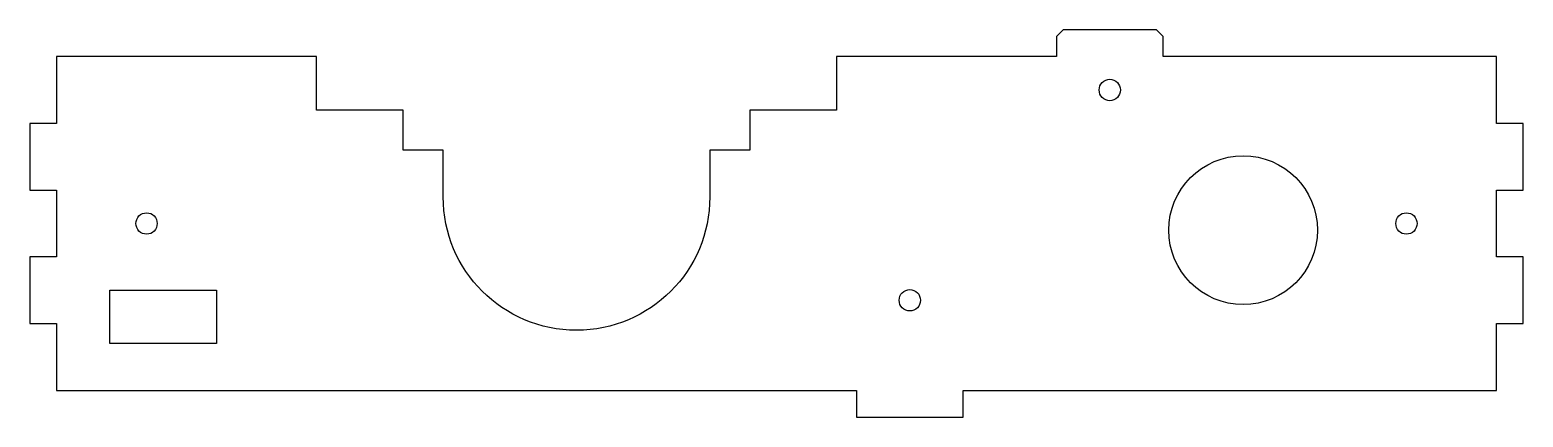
# Model space of a CAD drawing. Header units: millimetres. Extents: x -82 to 142, y -4 to 54.
import ezdxf

# ---------------------------------------------------------------- set-up
doc = ezdxf.new("R2010")
doc.units = ezdxf.units.MM
doc.layers.get('0').update_dxf_attribs({"linetype": 'CONTINUOUS'})

msp = doc.modelspace()

# ---------------------------------------------------------------- linework, layer by layer
msp.add_lwpolyline([(88, 53), (87, 54), (73, 54), (72, 53), (72, 50), (39, 50), (39, 42), (26, 42), (26, 36), (20, 36), (20, 29, -1), (-20, 29), (-20, 36), (-26, 36), (-26, 42), (-39, 42), (-39, 50), (-78, 50), (-78, 40), (-82, 40), (-82, 30), (-78, 30), (-78, 20), (-82, 20), (-82, 10), (-78, 10), (-78, 0), (42, 0), (42, -4), (58, -4), (58, 0), (138, 0), (138, 10), (142, 10), (142, 20), (138, 20), (138, 30), (142, 30), (142, 40), (138, 40), (138, 50), (88, 50)], format="xyb", close=True)
msp.add_lwpolyline([(-70, 15), (-54, 15), (-54, 7), (-70, 7)], close=True)
for centre, radius in [((80, 45), 1.6), ((100, 24), 11.15), ((-64.5, 25), 1.6), ((124.5, 25), 1.6), ((50, 13.5), 1.6)]:
    msp.add_circle(centre, radius)

doc.saveas('drawing.dxf')
